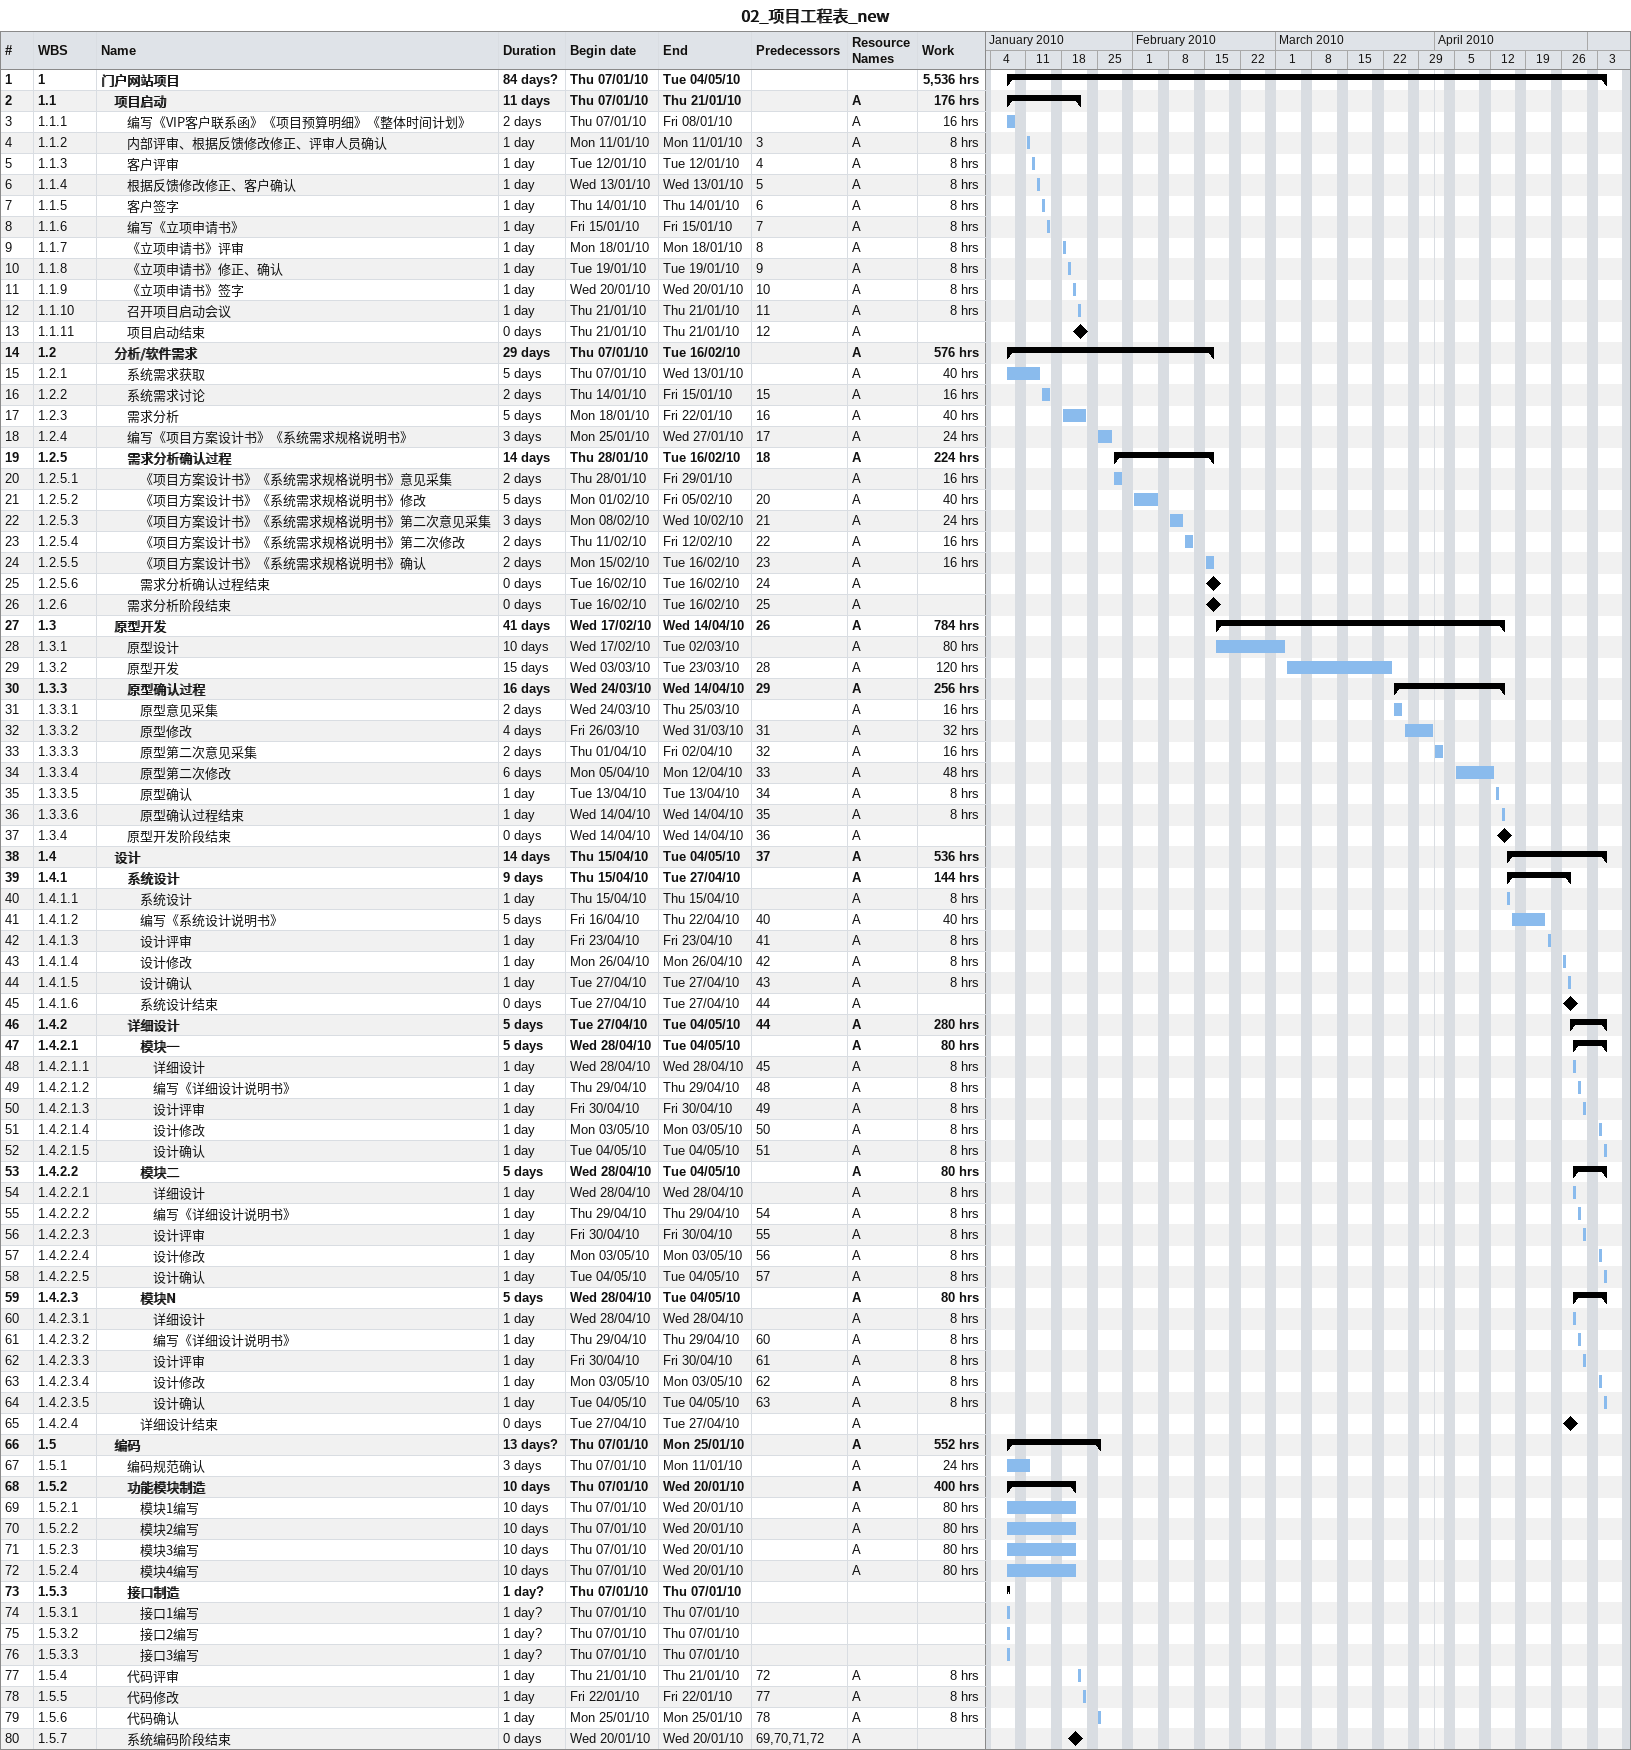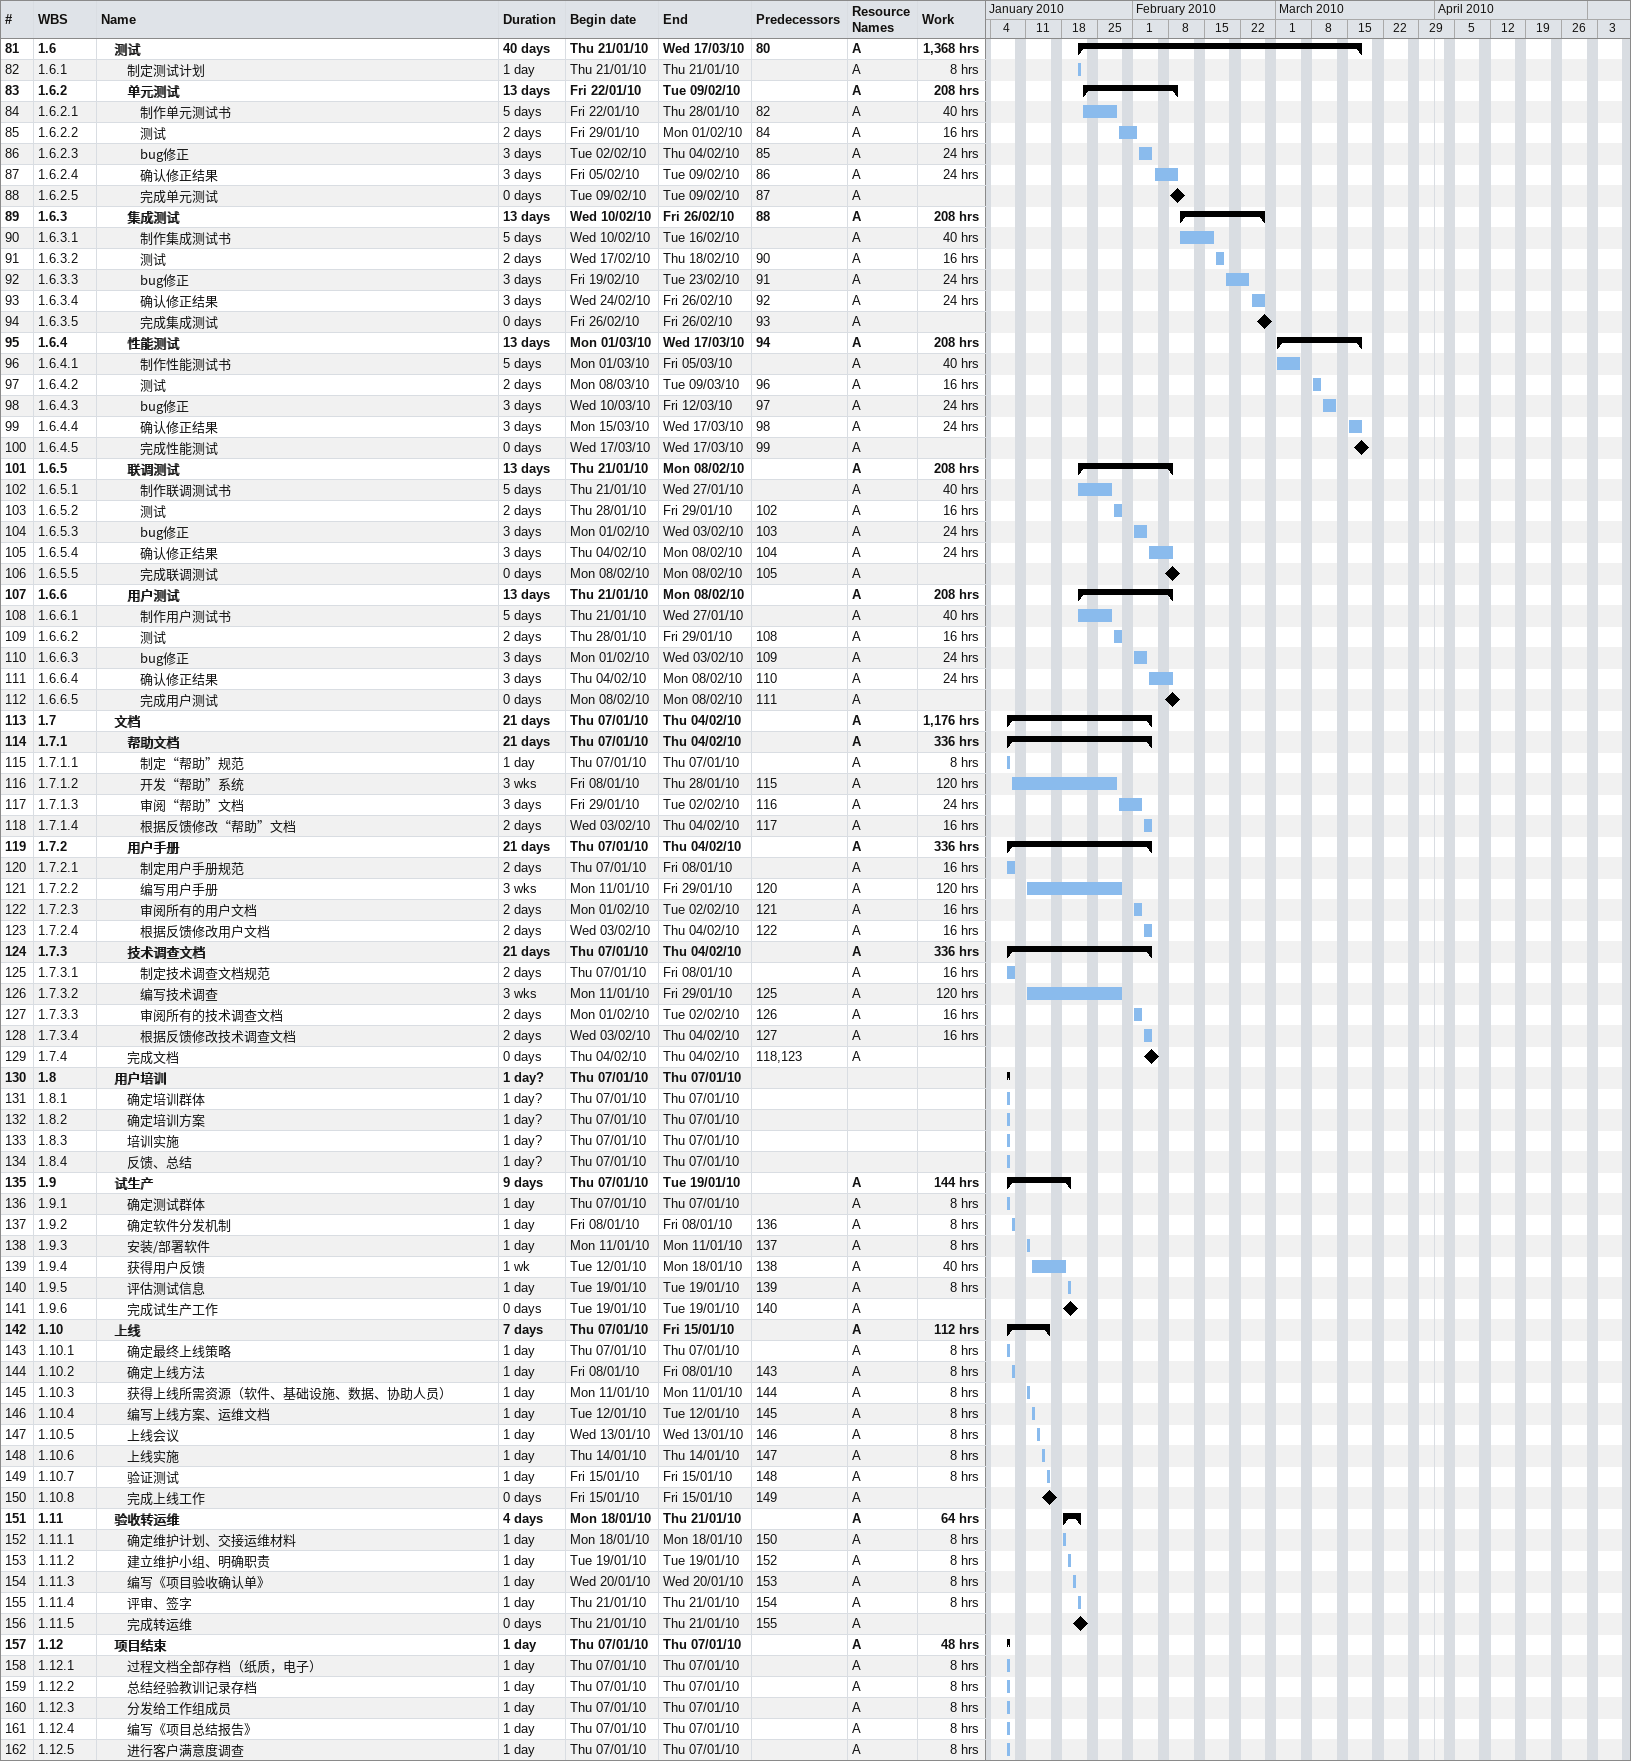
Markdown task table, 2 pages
02_项目工程表_new

| ID | WBS | Task | Duration | Start | Finish | Predecessors | Resources | Work (h) |
|---|---|---|---|---|---|---|---|---|
| 1 | 1 | **门户网站项目** | 84d? | 2010-01-07 | 2010-05-04 |  |  | 5536 |
| 2 | 1.1 | **项目启动** | 11d | 2010-01-07 | 2010-01-21 |  | A | 176 |
| 3 | 1.1.1 | 编写《VIP客户联系函》《项目预算明细》《整体时间计划》 | 2d | 2010-01-07 | 2010-01-08 |  | A | 16 |
| 4 | 1.1.2 | 内部评审、根据反馈修改修正、评审人员确认 | 1d | 2010-01-11 | 2010-01-11 | 3 | A | 8 |
| 5 | 1.1.3 | 客户评审 | 1d | 2010-01-12 | 2010-01-12 | 4 | A | 8 |
| 6 | 1.1.4 | 根据反馈修改修正、客户确认 | 1d | 2010-01-13 | 2010-01-13 | 5 | A | 8 |
| 7 | 1.1.5 | 客户签字 | 1d | 2010-01-14 | 2010-01-14 | 6 | A | 8 |
| 8 | 1.1.6 | 编写《立项申请书》 | 1d | 2010-01-15 | 2010-01-15 | 7 | A | 8 |
| 9 | 1.1.7 | 《立项申请书》评审 | 1d | 2010-01-18 | 2010-01-18 | 8 | A | 8 |
| 10 | 1.1.8 | 《立项申请书》修正、确认 | 1d | 2010-01-19 | 2010-01-19 | 9 | A | 8 |
| 11 | 1.1.9 | 《立项申请书》签字 | 1d | 2010-01-20 | 2010-01-20 | 10 | A | 8 |
| 12 | 1.1.10 | 召开项目启动会议 | 1d | 2010-01-21 | 2010-01-21 | 11 | A | 8 |
| 13 | 1.1.11 | 项目启动结束 | 0d | 2010-01-21 | 2010-01-21 | 12 | A |  |
| 14 | 1.2 | **分析/软件需求** | 29d | 2010-01-07 | 2010-02-16 |  | A | 576 |
| 15 | 1.2.1 | 系统需求获取 | 5d | 2010-01-07 | 2010-01-13 |  | A | 40 |
| 16 | 1.2.2 | 系统需求讨论 | 2d | 2010-01-14 | 2010-01-15 | 15 | A | 16 |
| 17 | 1.2.3 | 需求分析 | 5d | 2010-01-18 | 2010-01-22 | 16 | A | 40 |
| 18 | 1.2.4 | 编写《项目方案设计书》《系统需求规格说明书》 | 3d | 2010-01-25 | 2010-01-27 | 17 | A | 24 |
| 19 | 1.2.5 | **需求分析确认过程** | 14d | 2010-01-28 | 2010-02-16 | 18 | A | 224 |
| 20 | 1.2.5.1 | 《项目方案设计书》《系统需求规格说明书》意见采集 | 2d | 2010-01-28 | 2010-01-29 |  | A | 16 |
| 21 | 1.2.5.2 | 《项目方案设计书》《系统需求规格说明书》修改 | 5d | 2010-02-01 | 2010-02-05 | 20 | A | 40 |
| 22 | 1.2.5.3 | 《项目方案设计书》《系统需求规格说明书》第二次意见采集 | 3d | 2010-02-08 | 2010-02-10 | 21 | A | 24 |
| 23 | 1.2.5.4 | 《项目方案设计书》《系统需求规格说明书》第二次修改 | 2d | 2010-02-11 | 2010-02-12 | 22 | A | 16 |
| 24 | 1.2.5.5 | 《项目方案设计书》《系统需求规格说明书》确认 | 2d | 2010-02-15 | 2010-02-16 | 23 | A | 16 |
| 25 | 1.2.5.6 | 需求分析确认过程结束 | 0d | 2010-02-16 | 2010-02-16 | 24 | A |  |
| 26 | 1.2.6 | 需求分析阶段结束 | 0d | 2010-02-16 | 2010-02-16 | 25 | A |  |
| 27 | 1.3 | **原型开发** | 41d | 2010-02-17 | 2010-04-14 | 26 | A | 784 |
| 28 | 1.3.1 | 原型设计 | 10d | 2010-02-17 | 2010-03-02 |  | A | 80 |
| 29 | 1.3.2 | 原型开发 | 15d | 2010-03-03 | 2010-03-23 | 28 | A | 120 |
| 30 | 1.3.3 | **原型确认过程** | 16d | 2010-03-24 | 2010-04-14 | 29 | A | 256 |
| 31 | 1.3.3.1 | 原型意见采集 | 2d | 2010-03-24 | 2010-03-25 |  | A | 16 |
| 32 | 1.3.3.2 | 原型修改 | 4d | 2010-03-26 | 2010-03-31 | 31 | A | 32 |
| 33 | 1.3.3.3 | 原型第二次意见采集 | 2d | 2010-04-01 | 2010-04-02 | 32 | A | 16 |
| 34 | 1.3.3.4 | 原型第二次修改 | 6d | 2010-04-05 | 2010-04-12 | 33 | A | 48 |
| 35 | 1.3.3.5 | 原型确认 | 1d | 2010-04-13 | 2010-04-13 | 34 | A | 8 |
| 36 | 1.3.3.6 | 原型确认过程结束 | 1d | 2010-04-14 | 2010-04-14 | 35 | A | 8 |
| 37 | 1.3.4 | 原型开发阶段结束 | 0d | 2010-04-14 | 2010-04-14 | 36 | A |  |
| 38 | 1.4 | **设计** | 14d | 2010-04-15 | 2010-05-04 | 37 | A | 536 |
| 39 | 1.4.1 | **系统设计** | 9d | 2010-04-15 | 2010-04-27 |  | A | 144 |
| 40 | 1.4.1.1 | 系统设计 | 1d | 2010-04-15 | 2010-04-15 |  | A | 8 |
| 41 | 1.4.1.2 | 编写《系统设计说明书》 | 5d | 2010-04-16 | 2010-04-22 | 40 | A | 40 |
| 42 | 1.4.1.3 | 设计评审 | 1d | 2010-04-23 | 2010-04-23 | 41 | A | 8 |
| 43 | 1.4.1.4 | 设计修改 | 1d | 2010-04-26 | 2010-04-26 | 42 | A | 8 |
| 44 | 1.4.1.5 | 设计确认 | 1d | 2010-04-27 | 2010-04-27 | 43 | A | 8 |
| 45 | 1.4.1.6 | 系统设计结束 | 0d | 2010-04-27 | 2010-04-27 | 44 | A |  |
| 46 | 1.4.2 | **详细设计** | 5d | 2010-04-27 | 2010-05-04 | 44 | A | 280 |
| 47 | 1.4.2.1 | **模块一** | 5d | 2010-04-28 | 2010-05-04 |  | A | 80 |
| 48 | 1.4.2.1.1 | 详细设计 | 1d | 2010-04-28 | 2010-04-28 | 45 | A | 8 |
| 49 | 1.4.2.1.2 | 编写《详细设计说明书》 | 1d | 2010-04-29 | 2010-04-29 | 48 | A | 8 |
| 50 | 1.4.2.1.3 | 设计评审 | 1d | 2010-04-30 | 2010-04-30 | 49 | A | 8 |
| 51 | 1.4.2.1.4 | 设计修改 | 1d | 2010-05-03 | 2010-05-03 | 50 | A | 8 |
| 52 | 1.4.2.1.5 | 设计确认 | 1d | 2010-05-04 | 2010-05-04 | 51 | A | 8 |
| 53 | 1.4.2.2 | **模块二** | 5d | 2010-04-28 | 2010-05-04 |  | A | 80 |
| 54 | 1.4.2.2.1 | 详细设计 | 1d | 2010-04-28 | 2010-04-28 |  | A | 8 |
| 55 | 1.4.2.2.2 | 编写《详细设计说明书》 | 1d | 2010-04-29 | 2010-04-29 | 54 | A | 8 |
| 56 | 1.4.2.2.3 | 设计评审 | 1d | 2010-04-30 | 2010-04-30 | 55 | A | 8 |
| 57 | 1.4.2.2.4 | 设计修改 | 1d | 2010-05-03 | 2010-05-03 | 56 | A | 8 |
| 58 | 1.4.2.2.5 | 设计确认 | 1d | 2010-05-04 | 2010-05-04 | 57 | A | 8 |
| 59 | 1.4.2.3 | **模块N** | 5d | 2010-04-28 | 2010-05-04 |  | A | 80 |
| 60 | 1.4.2.3.1 | 详细设计 | 1d | 2010-04-28 | 2010-04-28 |  | A | 8 |
| 61 | 1.4.2.3.2 | 编写《详细设计说明书》 | 1d | 2010-04-29 | 2010-04-29 | 60 | A | 8 |
| 62 | 1.4.2.3.3 | 设计评审 | 1d | 2010-04-30 | 2010-04-30 | 61 | A | 8 |
| 63 | 1.4.2.3.4 | 设计修改 | 1d | 2010-05-03 | 2010-05-03 | 62 | A | 8 |
| 64 | 1.4.2.3.5 | 设计确认 | 1d | 2010-05-04 | 2010-05-04 | 63 | A | 8 |
| 65 | 1.4.2.4 | 详细设计结束 | 0d | 2010-04-27 | 2010-04-27 |  | A |  |
| 66 | 1.5 | **编码** | 13d? | 2010-01-07 | 2010-01-25 |  | A | 552 |
| 67 | 1.5.1 | 编码规范确认 | 3d | 2010-01-07 | 2010-01-11 |  | A | 24 |
| 68 | 1.5.2 | **功能模块制造** | 10d | 2010-01-07 | 2010-01-20 |  | A | 400 |
| 69 | 1.5.2.1 | 模块1编写 | 10d | 2010-01-07 | 2010-01-20 |  | A | 80 |
| 70 | 1.5.2.2 | 模块2编写 | 10d | 2010-01-07 | 2010-01-20 |  | A | 80 |
| 71 | 1.5.2.3 | 模块3编写 | 10d | 2010-01-07 | 2010-01-20 |  | A | 80 |
| 72 | 1.5.2.4 | 模块4编写 | 10d | 2010-01-07 | 2010-01-20 |  | A | 80 |
| 73 | 1.5.3 | **接口制造** | 1d? | 2010-01-07 | 2010-01-07 |  |  |  |
| 74 | 1.5.3.1 | 接口1编写 | 1d? | 2010-01-07 | 2010-01-07 |  |  |  |
| 75 | 1.5.3.2 | 接口2编写 | 1d? | 2010-01-07 | 2010-01-07 |  |  |  |
| 76 | 1.5.3.3 | 接口3编写 | 1d? | 2010-01-07 | 2010-01-07 |  |  |  |
| 77 | 1.5.4 | 代码评审 | 1d | 2010-01-21 | 2010-01-21 | 72 | A | 8 |
| 78 | 1.5.5 | 代码修改 | 1d | 2010-01-22 | 2010-01-22 | 77 | A | 8 |
| 79 | 1.5.6 | 代码确认 | 1d | 2010-01-25 | 2010-01-25 | 78 | A | 8 |
| 80 | 1.5.7 | 系统编码阶段结束 | 0d | 2010-01-20 | 2010-01-20 | 69, 70, 71, 72 | A |  |
| 81 | 1.6 | **测试** | 40d | 2010-01-21 | 2010-03-17 | 80 | A | 1368 |
| 82 | 1.6.1 | 制定测试计划 | 1d | 2010-01-21 | 2010-01-21 |  | A | 8 |
| 83 | 1.6.2 | **单元测试** | 13d | 2010-01-22 | 2010-02-09 |  | A | 208 |
| 84 | 1.6.2.1 | 制作单元测试书 | 5d | 2010-01-22 | 2010-01-28 | 82 | A | 40 |
| 85 | 1.6.2.2 | 测试 | 2d | 2010-01-29 | 2010-02-01 | 84 | A | 16 |
| 86 | 1.6.2.3 | bug修正 | 3d | 2010-02-02 | 2010-02-04 | 85 | A | 24 |
| 87 | 1.6.2.4 | 确认修正结果 | 3d | 2010-02-05 | 2010-02-09 | 86 | A | 24 |
| 88 | 1.6.2.5 | 完成单元测试 | 0d | 2010-02-09 | 2010-02-09 | 87 | A |  |
| 89 | 1.6.3 | **集成测试** | 13d | 2010-02-10 | 2010-02-26 | 88 | A | 208 |
| 90 | 1.6.3.1 | 制作集成测试书 | 5d | 2010-02-10 | 2010-02-16 |  | A | 40 |
| 91 | 1.6.3.2 | 测试 | 2d | 2010-02-17 | 2010-02-18 | 90 | A | 16 |
| 92 | 1.6.3.3 | bug修正 | 3d | 2010-02-19 | 2010-02-23 | 91 | A | 24 |
| 93 | 1.6.3.4 | 确认修正结果 | 3d | 2010-02-24 | 2010-02-26 | 92 | A | 24 |
| 94 | 1.6.3.5 | 完成集成测试 | 0d | 2010-02-26 | 2010-02-26 | 93 | A |  |
| 95 | 1.6.4 | **性能测试** | 13d | 2010-03-01 | 2010-03-17 | 94 | A | 208 |
| 96 | 1.6.4.1 | 制作性能测试书 | 5d | 2010-03-01 | 2010-03-05 |  | A | 40 |
| 97 | 1.6.4.2 | 测试 | 2d | 2010-03-08 | 2010-03-09 | 96 | A | 16 |
| 98 | 1.6.4.3 | bug修正 | 3d | 2010-03-10 | 2010-03-12 | 97 | A | 24 |
| 99 | 1.6.4.4 | 确认修正结果 | 3d | 2010-03-15 | 2010-03-17 | 98 | A | 24 |
| 100 | 1.6.4.5 | 完成性能测试 | 0d | 2010-03-17 | 2010-03-17 | 99 | A |  |
| 101 | 1.6.5 | **联调测试** | 13d | 2010-01-21 | 2010-02-08 |  | A | 208 |
| 102 | 1.6.5.1 | 制作联调测试书 | 5d | 2010-01-21 | 2010-01-27 |  | A | 40 |
| 103 | 1.6.5.2 | 测试 | 2d | 2010-01-28 | 2010-01-29 | 102 | A | 16 |
| 104 | 1.6.5.3 | bug修正 | 3d | 2010-02-01 | 2010-02-03 | 103 | A | 24 |
| 105 | 1.6.5.4 | 确认修正结果 | 3d | 2010-02-04 | 2010-02-08 | 104 | A | 24 |
| 106 | 1.6.5.5 | 完成联调测试 | 0d | 2010-02-08 | 2010-02-08 | 105 | A |  |
| 107 | 1.6.6 | **用户测试** | 13d | 2010-01-21 | 2010-02-08 |  | A | 208 |
| 108 | 1.6.6.1 | 制作用户测试书 | 5d | 2010-01-21 | 2010-01-27 |  | A | 40 |
| 109 | 1.6.6.2 | 测试 | 2d | 2010-01-28 | 2010-01-29 | 108 | A | 16 |
| 110 | 1.6.6.3 | bug修正 | 3d | 2010-02-01 | 2010-02-03 | 109 | A | 24 |
| 111 | 1.6.6.4 | 确认修正结果 | 3d | 2010-02-04 | 2010-02-08 | 110 | A | 24 |
| 112 | 1.6.6.5 | 完成用户测试 | 0d | 2010-02-08 | 2010-02-08 | 111 | A |  |
| 113 | 1.7 | **文档** | 21d | 2010-01-07 | 2010-02-04 |  | A | 1176 |
| 114 | 1.7.1 | **帮助文档** | 21d | 2010-01-07 | 2010-02-04 |  | A | 336 |
| 115 | 1.7.1.1 | 制定“帮助”规范 | 1d | 2010-01-07 | 2010-01-07 |  | A | 8 |
| 116 | 1.7.1.2 | 开发“帮助”系统 | 3w | 2010-01-08 | 2010-01-28 | 115 | A | 120 |
| 117 | 1.7.1.3 | 审阅“帮助”文档 | 3d | 2010-01-29 | 2010-02-02 | 116 | A | 24 |
| 118 | 1.7.1.4 | 根据反馈修改“帮助”文档 | 2d | 2010-02-03 | 2010-02-04 | 117 | A | 16 |
| 119 | 1.7.2 | **用户手册** | 21d | 2010-01-07 | 2010-02-04 |  | A | 336 |
| 120 | 1.7.2.1 | 制定用户手册规范 | 2d | 2010-01-07 | 2010-01-08 |  | A | 16 |
| 121 | 1.7.2.2 | 编写用户手册 | 3w | 2010-01-11 | 2010-01-29 | 120 | A | 120 |
| 122 | 1.7.2.3 | 审阅所有的用户文档 | 2d | 2010-02-01 | 2010-02-02 | 121 | A | 16 |
| 123 | 1.7.2.4 | 根据反馈修改用户文档 | 2d | 2010-02-03 | 2010-02-04 | 122 | A | 16 |
| 124 | 1.7.3 | **技术调查文档** | 21d | 2010-01-07 | 2010-02-04 |  | A | 336 |
| 125 | 1.7.3.1 | 制定技术调查文档规范 | 2d | 2010-01-07 | 2010-01-08 |  | A | 16 |
| 126 | 1.7.3.2 | 编写技术调查 | 3w | 2010-01-11 | 2010-01-29 | 125 | A | 120 |
| 127 | 1.7.3.3 | 审阅所有的技术调查文档 | 2d | 2010-02-01 | 2010-02-02 | 126 | A | 16 |
| 128 | 1.7.3.4 | 根据反馈修改技术调查文档 | 2d | 2010-02-03 | 2010-02-04 | 127 | A | 16 |
| 129 | 1.7.4 | 完成文档 | 0d | 2010-02-04 | 2010-02-04 | 118, 123 | A |  |
| 130 | 1.8 | **用户培训** | 1d? | 2010-01-07 | 2010-01-07 |  |  |  |
| 131 | 1.8.1 | 确定培训群体 | 1d? | 2010-01-07 | 2010-01-07 |  |  |  |
| 132 | 1.8.2 | 确定培训方案 | 1d? | 2010-01-07 | 2010-01-07 |  |  |  |
| 133 | 1.8.3 | 培训实施 | 1d? | 2010-01-07 | 2010-01-07 |  |  |  |
| 134 | 1.8.4 | 反馈、总结 | 1d? | 2010-01-07 | 2010-01-07 |  |  |  |
| 135 | 1.9 | **试生产** | 9d | 2010-01-07 | 2010-01-19 |  | A | 144 |
| 136 | 1.9.1 | 确定测试群体 | 1d | 2010-01-07 | 2010-01-07 |  | A | 8 |
| 137 | 1.9.2 | 确定软件分发机制 | 1d | 2010-01-08 | 2010-01-08 | 136 | A | 8 |
| 138 | 1.9.3 | 安装/部署软件 | 1d | 2010-01-11 | 2010-01-11 | 137 | A | 8 |
| 139 | 1.9.4 | 获得用户反馈 | 1w | 2010-01-12 | 2010-01-18 | 138 | A | 40 |
| 140 | 1.9.5 | 评估测试信息 | 1d | 2010-01-19 | 2010-01-19 | 139 | A | 8 |
| 141 | 1.9.6 | 完成试生产工作 | 0d | 2010-01-19 | 2010-01-19 | 140 | A |  |
| 142 | 1.10 | **上线** | 7d | 2010-01-07 | 2010-01-15 |  | A | 112 |
| 143 | 1.10.1 | 确定最终上线策略 | 1d | 2010-01-07 | 2010-01-07 |  | A | 8 |
| 144 | 1.10.2 | 确定上线方法 | 1d | 2010-01-08 | 2010-01-08 | 143 | A | 8 |
| 145 | 1.10.3 | 获得上线所需资源（软件、基础设施、数据、协助人员） | 1d | 2010-01-11 | 2010-01-11 | 144 | A | 8 |
| 146 | 1.10.4 | 编写上线方案、运维文档 | 1d | 2010-01-12 | 2010-01-12 | 145 | A | 8 |
| 147 | 1.10.5 | 上线会议 | 1d | 2010-01-13 | 2010-01-13 | 146 | A | 8 |
| 148 | 1.10.6 | 上线实施 | 1d | 2010-01-14 | 2010-01-14 | 147 | A | 8 |
| 149 | 1.10.7 | 验证测试 | 1d | 2010-01-15 | 2010-01-15 | 148 | A | 8 |
| 150 | 1.10.8 | 完成上线工作 | 0d | 2010-01-15 | 2010-01-15 | 149 | A |  |
| 151 | 1.11 | **验收转运维** | 4d | 2010-01-18 | 2010-01-21 |  | A | 64 |
| 152 | 1.11.1 | 确定维护计划、交接运维材料 | 1d | 2010-01-18 | 2010-01-18 | 150 | A | 8 |
| 153 | 1.11.2 | 建立维护小组、明确职责 | 1d | 2010-01-19 | 2010-01-19 | 152 | A | 8 |
| 154 | 1.11.3 | 编写《项目验收确认单》 | 1d | 2010-01-20 | 2010-01-20 | 153 | A | 8 |
| 155 | 1.11.4 | 评审、签字 | 1d | 2010-01-21 | 2010-01-21 | 154 | A | 8 |
| 156 | 1.11.5 | 完成转运维 | 0d | 2010-01-21 | 2010-01-21 | 155 | A |  |
| 157 | 1.12 | **项目结束** | 1d | 2010-01-07 | 2010-01-07 |  | A | 48 |
| 158 | 1.12.1 | 过程文档全部存档（纸质，电子） | 1d | 2010-01-07 | 2010-01-07 |  | A | 8 |
| 159 | 1.12.2 | 总结经验教训记录存档 | 1d | 2010-01-07 | 2010-01-07 |  | A | 8 |
| 160 | 1.12.3 | 分发给工作组成员 | 1d | 2010-01-07 | 2010-01-07 |  | A | 8 |
| 161 | 1.12.4 | 编写《项目总结报告》 | 1d | 2010-01-07 | 2010-01-07 |  | A | 8 |
| 162 | 1.12.5 | 进行客户满意度调查 | 1d | 2010-01-07 | 2010-01-07 |  | A | 8 |
